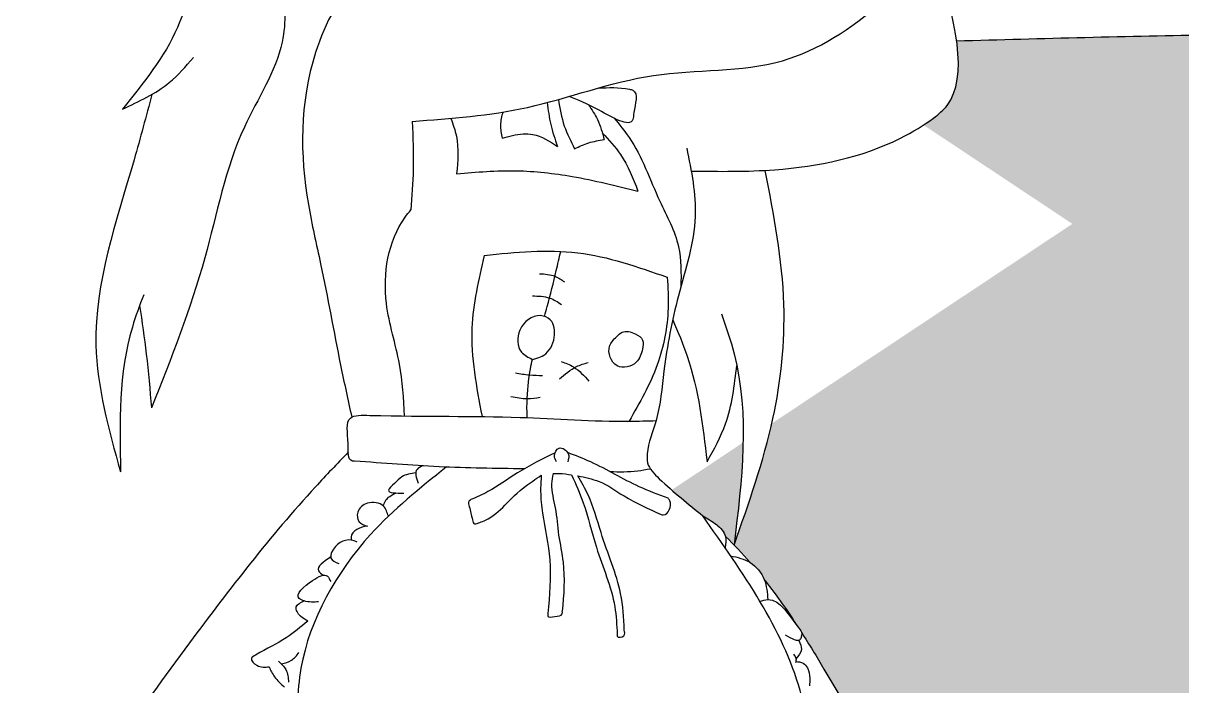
# Model space of a CAD drawing. Header units: inches. Extents: x -573 to 160, y -1 to 711.
# Drawn here: x 8.176 to 9.173, y 3.969 to 4.54 of the extents above; entities that cross this region are included whole.
import ezdxf

# ---------------------------------------------------------------- set-up
doc = ezdxf.new("R2010")
doc.units = ezdxf.units.IN
doc.header["$MEASUREMENT"] = 0
doc.layers.add('HarbyDwg', color=5, linetype='Continuous')

msp = doc.modelspace()

# ---------------------------------------------------------------- hatches: boundary and pattern name
at = {"layer": 'HarbyDwg'}
h = msp.add_hatch(color=256, dxfattribs=at)
h.dxf.hatch_style = 1
edge = h.paths.add_edge_path()
edge.add_spline(control_points=[(9.443235298364991, 4.173905769517205), (9.462116845065944, 4.205303008008315), (9.50159674794646, 4.270952286956501), (9.55730697606385, 4.364017942387278), (9.581010644330243, 4.432995856995603), (9.596534952183314, 4.474570780720384), (9.608635569417467, 4.477298079183029), (9.614414545926232, 4.478381925380418)], knot_values=[13.31380744333342, 13.31380744333342, 13.31380744333342, 13.31380744333342, 24.34076047337746, 36.37034203706214, 45.30688243966387, 47.05450834067479, 48.73836828776935, 48.73836828776935, 48.73836828776935, 48.73836828776962], degree=3, periodic=0)
edge.add_spline(control_points=[(9.614414545926232, 4.478381925380418), (9.613048961159857, 4.496081337954607), (9.611593918547081, 4.513777851025139), (9.610138875934334, 4.531474364095658)], knot_values=[0, 0, 0, 0, 5.324230382476305, 5.324230382476305, 5.324230382476305, 5.324230382476305], degree=3, periodic=0)
edge.add_spline(control_points=[(9.610138875934334, 4.531474364095658), (9.473630307318397, 4.532025594839766), (9.263379898403665, 4.532346102271674), (9.053213732101066, 4.526495048807377), (8.979496756428299, 4.524442758595896)], knot_values=[0, 0, 0, 0, 40.9488654778466, 63.07158021381513, 63.07158021381513, 63.07158021381513, 63.07158021381513], degree=3, periodic=0)
edge.add_spline(control_points=[(8.979496756428299, 4.524442758595995), (8.982784039529415, 4.500271266755746), (8.980362582936047, 4.475543632267602), (8.962241009880652, 4.459537725201542), (8.95406525728911, 4.453869526933119), (8.951008677419773, 4.451888720375564)], knot_values=[20.71822102862626, 20.71822102862626, 20.71822102862626, 20.71822102862626, 27.74021616181431, 29.97553973107148, 31.17680085841984, 31.17680085841984, 31.17680085841984, 31.17680085841984], degree=3, periodic=0)
edge.add_line((8.951008677419773, 4.451888720375564), (9.079205282159075, 4.366689080747188))
edge.add_line((9.079205282159089, 4.366689080747193), (8.820323919429937, 4.194636171421859))
edge.add_spline(control_points=[(8.820323919429919, 4.194636171421863), (8.812244735252628, 4.159010946272446), (8.800011008961954, 4.124544246024499), (8.787826909659069, 4.089825926461756)], knot_values=[20.06593042197264, 20.06593042197264, 20.06593042197264, 20.06593042197264, 31.01385908903196, 31.01385908903196, 31.01385908903196, 31.01385908903196], degree=3, periodic=0)
edge.add_spline(control_points=[(8.787826909659069, 4.089825926461756), (8.792549584750398, 4.084937242417496), (8.797157089189435, 4.079892824181599), (8.801639221124285, 4.074727580914967)], knot_values=[37.92197995497858, 37.92197995497858, 37.92197995497858, 37.92197995497858, 39.96046228373504, 39.96046228373504, 39.96046228373504, 39.96046228373504], degree=3, periodic=0)
edge.add_spline(control_points=[(8.801639221124285, 4.074727580914967), (8.807010524495903, 4.071368479681695), (8.811401128153316, 4.065989629643923), (8.813773794578035, 4.060077972519707)], knot_values=[0, 0, 0, 0, 1.902258917809331, 1.902258917809331, 1.902258917809331, 1.902258917809331], degree=3, periodic=0)
edge.add_spline(control_points=[(8.813773794578035, 4.060077972519679), (8.814087193678782, 4.059681926912731), (8.824552706832273, 4.04640923629276), (8.834188641236162, 4.032611076444184), (8.843070826890576, 4.018939324272054)], knot_values=[41.8503116489258, 41.8503116489258, 41.8503116489258, 41.8503116489258, 42.00095380987052, 46.89263718362842, 46.89263718362842, 46.89263718362842, 46.89263718362842], degree=3, periodic=0)
edge.add_spline(control_points=[(8.843070826890576, 4.018939324272068), (8.844211023394005, 4.017580698617977), (8.845365126121502, 4.016336206381879), (8.84584470796464, 4.01463751372026)], knot_values=[0, 0, 0, 0, 0.5118592603122923, 0.5118592603122923, 0.5118592603122923, 0.5118592603122923], degree=3, periodic=0)
edge.add_spline(control_points=[(8.843476726769618, 4.007687539600568), (8.844117558341347, 4.007843293674014), (8.845901165110101, 4.008981721703947), (8.846398447147246, 4.012676153631887), (8.845844707964782, 4.01463751371972)], knot_values=[4.782857501595058, 4.782857501595058, 4.782857501595058, 4.782857501595058, 5.042467170480712, 5.633474800282927, 5.633474800282927, 5.633474800282927, 5.633474800336535], degree=3, periodic=0)
edge.add_spline(control_points=[(8.845844707965066, 4.01463751371962), (8.85252731887446, 4.004197562969324), (8.877549149088631, 3.962992005362565), (8.909977319810773, 3.904434314768736), (8.957170481495249, 3.824710885256408), (8.999623657480763, 3.786913217484667), (9.027898053784904, 3.761739453375355)], knot_values=[47.40460085147188, 47.40460085147188, 47.40460085147188, 47.40460085147188, 51.1243066621577, 61.87439222759316, 67.51820746229004, 78.77273515783652, 78.77273515783652, 78.77273515783652, 78.77273515783652], degree=3, periodic=0)
edge.add_spline(control_points=[(9.027898053784904, 3.761739453375355), (9.031163380041258, 3.761172933878157), (9.03789201320445, 3.75813089210007), (9.039253064036311, 3.751087038125561), (9.03925602374637, 3.747004202529482)], knot_values=[10.0505681025921, 10.0505681025921, 10.0505681025921, 10.0505681025921, 10.96557041774421, 12.09861075888936, 12.09861075888936, 12.09861075888936, 12.09861075888936], degree=3, periodic=0)
edge.add_spline(control_points=[(9.039080086565756, 3.750231725330636), (9.039753080051307, 3.748140524097366), (9.041483336280814, 3.746761488030089), (9.04362909574821, 3.745635258557328)], knot_values=[0.2679586498613603, 0.2679586498613603, 0.2679586498613603, 0.2679586498616355, 0.960890636020872, 0.960890636020872, 0.960890636020872, 0.960890636020872], degree=3, periodic=0)
edge.add_line((9.04362909574858, 3.745635258557087), (9.096814367822043, 3.728986171236019))
edge.add_line((9.096814367822029, 3.728986171236016), (9.61730545498449, 4.074905262823537))
edge.add_spline(control_points=[(9.617305454984498, 4.074905262823535), (9.617442734522635, 4.078157964595363), (9.61979439261763, 4.134054841988174), (9.621720556475518, 4.189941582848448), (9.622312644943614, 4.242538193760524)], knot_values=[28.9393535755755, 28.9393535755755, 28.9393535755755, 28.9393535755755, 29.91416135244603, 45.69118840181403, 45.69118840181403, 45.69118840181403, 45.69118840181403], degree=3, periodic=0)
edge.add_spline(control_points=[(9.622312644943614, 4.242538193760524), (9.619303996506895, 4.252530429334485), (9.611447148526148, 4.278624364050941), (9.606960182881503, 4.305915126126607), (9.604307299735959, 4.322289313026118)], knot_values=[15.32369730227635, 15.32369730227635, 15.32369730227635, 15.32369730227635, 18.45730077777534, 23.50685550662598, 23.50685550662598, 23.50685550662598, 23.50685550663541], degree=3, periodic=0)
edge.add_spline(control_points=[(9.604307299735959, 4.322289313026218), (9.570266668405859, 4.27777224653903), (9.52716356931837, 4.221403623134975), (9.480727724256448, 4.157408085290967), (9.472041384329495, 4.111858602043739), (9.432926094314476, 4.12043764539861), (9.404263113078239, 4.140456691779917), (9.369238725610424, 4.155268601217699), (9.350346595308062, 4.176889700253994), (9.348069094597529, 4.201467152913494), (9.377567491000955, 4.196109707971232), (9.405025876721774, 4.189668477121046), (9.431356782236785, 4.178806068146287), (9.443235298364991, 4.173905769517205)], knot_values=[0, 0, 0, 0, 16.55530786498611, 20.96274503281647, 24.79110989246005, 27.49573543981433, 30.84322821663155, 35.84933925649915, 38.19153607218623, 39.89515167506262, 41.00052650205772, 45.59540852097309, 49.37197298433463, 49.37197298433463, 49.37197298433463, 49.37197298433463], degree=3, periodic=0)
h = msp.add_hatch(color=256, dxfattribs=at)
h.dxf.hatch_style = 1
edge = h.paths.add_edge_path()
edge.add_spline(control_points=[(8.787826909659069, 4.089825926461756), (8.791405604455415, 4.119501720979855), (8.794999262042731, 4.149101650986125), (8.795598912829414, 4.178203898067522)], knot_values=[11.37204115961367, 11.37204115961367, 11.37204115961367, 11.37204115961367, 20.06593042197265, 20.06593042197265, 20.06593042197265, 20.06593042197265], degree=3, periodic=0)
edge.add_line((8.795598912829414, 4.178203898067522), (8.73408939453734, 4.137324587707808))
edge.add_spline(control_points=[(8.734089394537344, 4.137324587707809), (8.743068780103451, 4.129542866433411), (8.75204076130178, 4.122373208546108), (8.760794260560269, 4.11497794179958)], knot_values=[30.68583812706841, 30.68583812706841, 30.68583812706841, 30.68583812706841, 34.18861363218107, 34.18861363218107, 34.18861363218107, 34.18861363218107], degree=3, periodic=0)
edge.add_spline(control_points=[(8.760794260559985, 4.114977941799808), (8.764794949181303, 4.112727700925916), (8.772471474771928, 4.108409936338731), (8.779455205598518, 4.101246663920321), (8.780444191852874, 4.09724630136752)], knot_values=[104.8557434789323, 104.8557434789323, 104.8557434789323, 104.8557434789323, 106.2563592857452, 107.543246581859, 107.5432465818923, 107.5432465818923, 107.5432465818923], degree=3, periodic=0)
edge.add_spline(control_points=[(8.780444191852817, 4.097246301367719), (8.782934683279317, 4.094817276484051), (8.785396052951606, 4.092342231346123), (8.787826909659069, 4.089825926461756)], knot_values=[36.87273173314507, 36.87273173314507, 36.87273173314507, 36.87273173314507, 37.92197995497858, 37.92197995497858, 37.92197995497858, 37.92197995497858], degree=3, periodic=0)

# ---------------------------------------------------------------- linework, layer by layer
for points in [[(8.94541113705237, 4.710730272326941), (8.895341647476764, 4.723625784453418), (8.808836391802211, 4.693979596630982), (8.739969153427305, 4.63880473594655), (8.648633386058757, 4.593462658189736), (8.54684893185229, 4.588570919917103), (8.46858230720097, 4.577865354317538), (8.427389300112631, 4.514455437009815), (8.421149191395054, 4.383481051161226), (8.431716890632325, 4.332123276378766), (8.448919118458472, 4.24483497659233), (8.458512283605737, 4.200104132651006)], [(8.510603085323632, 4.455054889814335), (8.609762861078602, 4.467053787690887), (8.718329502656909, 4.494565890473396), (8.829428010431522, 4.507312059610243), (8.913555098039135, 4.556918129420509), (8.973690501528873, 4.621427193965204)], [(8.325675954226663, 4.594877284124124), (8.308445693019829, 4.53605826496576), (8.261035447497315, 4.465597543878403)], [(8.400064931199106, 4.57693415502051), (8.398564749527461, 4.52341505895923), (8.366046611165823, 4.450176248742167), (8.331962339481104, 4.337437514218465), (8.286046359821436, 4.208044045835734)], [(8.979496756428327, 4.524442758595896), (9.200658047776765, 4.529840344907257), (9.672366006533887, 4.531207242383417)], [(8.261035447497315, 4.465597543878403), (8.3013712260343, 4.488555760562477), (8.32209947425313, 4.510015116353145)], [(8.670969202364072, 4.483788449348694), (8.697644108464297, 4.482729957537245), (8.70060843765709, 4.4818410335876), (8.701497714210783, 4.462581183794384), (8.70060843765709, 4.456655086435831), (8.671557996764713, 4.464655321875227), (8.645837149721197, 4.476518761729466)], [(8.286450635535155, 4.478309670819485), (8.271019103348332, 4.421957813237654), (8.238179152714034, 4.262380930810096), (8.25934822749583, 4.152962323232927)], [(8.626884177074354, 4.471232923858508), (8.629899590511124, 4.452393298237197), (8.635745205343492, 4.433461621328945)], [(8.636536093545383, 4.473866282058708), (8.641618279318644, 4.451025279258914), (8.650511266897078, 4.43146913928409)], [(8.588612836924208, 4.46303109444014), (8.586641892724325, 4.451925845468736), (8.588044899495182, 4.440473359451076)], [(8.662547890902497, 4.46927435553421), (8.670117464965708, 4.456600346450955), (8.675963079798075, 4.439304727529901)], [(8.510603085323632, 4.455054889814335), (8.51142745172019, 4.413705053807348), (8.509448469074167, 4.378724039665244)], [(8.543963873660951, 4.457477537159278), (8.548648726938106, 4.442284718902059), (8.548851228864956, 4.409916138065611)], [(8.684499633914962, 4.457716792639246), (8.697373735825872, 4.441232482880437), (8.72388187456742, 4.386276315111218), (8.739969153427305, 4.347021924820339), (8.74199352708599, 4.31231656470942)], [(8.588044899495182, 4.440473359451076), (8.606049437587027, 4.444212928193892), (8.614467108142785, 4.443745502127868), (8.635745205343492, 4.433461621328945)], [(8.674338523573292, 4.445219367661167), (8.690107646951256, 4.426332072078381), (8.704965411680073, 4.395009318679939)], [(8.650511266897078, 4.43146913928409), (8.662635107585922, 4.436500037621528), (8.675963079798075, 4.439304727529901)], [(8.548851228864956, 4.409916138065611), (8.600359149195933, 4.412463496640129), (8.648451017030377, 4.407546243851783), (8.704965411680073, 4.395009318679939)], [(8.504097596115637, 4.201058631911906), (8.49959663191161, 4.245781978330811), (8.488401443151085, 4.298153083691972), (8.504522550492888, 4.372457406195835), (8.509448469074167, 4.378724039665244)], [(8.572665040982779, 4.339563722041035), (8.562054635747083, 4.276901072283053), (8.570745176026614, 4.200644314843913)], [(8.620328635955454, 4.323749420515753), (8.633612972341618, 4.321529998585618), (8.641726265543477, 4.316687214797795)], [(8.27929659164918, 4.305499349877763), (8.269546819602548, 4.277762065489142), (8.25934822749583, 4.152962323232927)], [(8.614070837924809, 4.304580572609567), (8.628999241151925, 4.302774319340216), (8.63910203004725, 4.297316576615657)], [(8.27581356709147, 4.296303217536675), (8.281546465030695, 4.254522725604687), (8.286046359821436, 4.208044045835734)], [(8.61417475338727, 4.249874846946796), (8.604690987161158, 4.256194591552713), (8.60333616341462, 4.275153878775299), (8.621174614399772, 4.287567705737246), (8.629529373172696, 4.283956415476055), (8.632916395532229, 4.268834134169424), (8.623884261892934, 4.253486137208014), (8.618013408333647, 4.251003371815642), (8.61417475338727, 4.249874846946796)], [(8.637378321211722, 4.233049831681157), (8.652191899664851, 4.243654969435298), (8.662201090298291, 4.247256700225961)], [(8.638979833160798, 4.248057105614691), (8.649504014479485, 4.243390269205619), (8.662801638775742, 4.231048858263023)], [(8.599512459268405, 4.238171144452167), (8.611585914364875, 4.236531835750256), (8.622908463134374, 4.235953507503638)], [(8.595680317541914, 4.217809231899878), (8.609632707169235, 4.21616057843795), (8.620891585390902, 4.217204448525436)], [(8.607090862530564, 4.155562016372357), (8.533676194471079, 4.157297758133112), (8.46095724551851, 4.162111645724991), (8.459272394903005, 4.162298748127625), (8.455341150814101, 4.177081280023287), (8.457400363334878, 4.199348612299644), (8.474044295289113, 4.201660546038838), (8.603710319951583, 4.199904150330923), (8.69799324171701, 4.196563338658891), (8.720646207750017, 4.197115590901987)], [(8.63478980561491, 4.161602521943934), (8.633150917582109, 4.16684460876094), (8.637084234058031, 4.173397217282172), (8.644950867009877, 4.168646580296382), (8.644623059797832, 4.161602521943934)], [(8.455393248953024, 4.169782241529731), (8.427254608158657, 4.140017833404031), (8.318721925637002, 4.005451800039452), (8.256770581340456, 3.91739391050406), (8.222762710983782, 3.85587843689342), (8.18462020655887, 3.720639150126246), (8.175527904735427, 3.634805394708209), (8.1776530677762, 3.589828929017102)], [(8.633602816557906, 4.169423053624769), (8.60135672659022, 4.152101214435433), (8.575790280517376, 4.135883470616292), (8.561040362236051, 4.129003206516302)], [(8.513653942986773, 4.152020254141945), (8.501720209267043, 4.148681053613373), (8.495292849073374, 4.142915455682314), (8.490183971082539, 4.137149857751297), (8.503368275013608, 4.134678892000423)], [(8.519783085323363, 4.158059696008763), (8.514739758433118, 4.155105551150939), (8.51572858307828, 4.143080188968199)], [(8.68083086784595, 4.15318771871965), (8.704853804803472, 4.153849962899926), (8.715587289187463, 4.155663418995857)], [(8.621741095003452, 4.15001615787024), (8.621203458609566, 4.136032911072661), (8.62280607987021, 4.11741093994705), (8.629028193591305, 4.077119767041211), (8.62741351422549, 4.03090889458862)], [(8.631880322321374, 4.151589508312568), (8.630614241903695, 4.142519887867465), (8.63377944294792, 4.121849583089542), (8.636733630589172, 4.098437300817452), (8.640553109875166, 4.07515676058064), (8.639898831633397, 4.032840687490037)], [(8.485810594125505, 4.123348025500775), (8.487522582116108, 4.12798992241639), (8.496538026666835, 4.134663509423035)], [(8.490090742231482, 4.114648822720824), (8.485810594125505, 4.123348025500775), (8.471992706191836, 4.12587806986275), (8.463719959405532, 4.118200398731474), (8.464797308369848, 4.109962996626848), (8.472188250706248, 4.106133450784355)], [(8.561040362236051, 4.129003206516302), (8.559361358712446, 4.127605119948598), (8.559694568933432, 4.123009021029006), (8.56249340156493, 4.111485471581631), (8.564359289985996, 4.108021746317746), (8.56644862613181, 4.108526275542573)], [(8.472188250706248, 4.106133450784355), (8.462898331981402, 4.103298810816895), (8.457911058698054, 4.09674985781848), (8.458106677226292, 4.094110704480329)], [(8.463289495024023, 4.092449051362649), (8.458106677226292, 4.094110704480329), (8.44144646223152, 4.084066635673352), (8.440578058072711, 4.078641370271782), (8.447308430848475, 4.07386708976675)], [(8.440400316009923, 4.079586351078646), (8.429925988990854, 4.067534818722706), (8.433874637860507, 4.063814988460592)], [(8.784817518833515, 4.080623577435972), (8.801639221124313, 4.074727580914981), (8.813773794578006, 4.060077972519693), (8.81690636259834, 4.042858127993085)], [(8.429923176465659, 4.040855605755397), (8.423849232266074, 4.040711061687389), (8.417455622374726, 4.041666829992295), (8.413292122916241, 4.043746688336896), (8.424711863346895, 4.059221388450524), (8.437732818775553, 4.062902466406911), (8.440363343978712, 4.058432566867353)], [(8.80980495853917, 4.041348061693824), (8.81690636259834, 4.042858127993085), (8.843070826890576, 4.018939324272026), (8.84584470796464, 4.014637513720274), (8.845086458723253, 4.008776280066627), (8.832238029510743, 4.012303182262471)], [(8.420803785583823, 4.024347734156152), (8.4144451842297, 4.028521569883125), (8.410642428133551, 4.036598766184284), (8.417455622374726, 4.041666829992295)], [(8.62741351422549, 4.03090889458862), (8.627406038829585, 4.02857620150418), (8.63334120711526, 4.028387858235973), (8.639747399356176, 4.030553705209471), (8.639898831633397, 4.032840687490037)], [(8.420803785583823, 4.024347734156152), (8.402143199055766, 4.009990316090182), (8.375502738430052, 3.995019340315622), (8.372065314553149, 3.992074229777401), (8.376730405674786, 3.98618400870096), (8.38728840319042, 3.984956893283737)], [(8.687166129949143, 4.012803157068277), (8.687162429258061, 4.011403393655229), (8.692864379994612, 4.01169717695818), (8.69328551863462, 4.01659973613144)], [(8.843476726769618, 4.007687539600568), (8.845797509499173, 3.999839801141235), (8.841139671731904, 3.991769781738114)], [(8.39787573685525, 3.987502387107824), (8.406725838781094, 3.990659240608707), (8.412989554417047, 3.997218288216018)], [(8.83891725873634, 3.99592792219272), (8.841139671731904, 3.991769781738114), (8.840713426138231, 3.988256555999882)], [(8.38728840319042, 3.984956893283737), (8.392076283240735, 3.976244273210767), (8.400494763240099, 3.967365175932841)], [(8.395391584313424, 3.989764811306244), (8.401804437798214, 3.982460372409932), (8.404041431516427, 3.971578283377568)], [(8.84100517942458, 3.989455649109104), (8.847245145819139, 3.988093331874836), (8.851000903139104, 3.984012829359301), (8.853042056287629, 3.974954074872016), (8.85279707054094, 3.968506872848607)]]:
    msp.add_spline(points, degree=3, dxfattribs=at)
for points, knots in [([(8.751053433741655, 4.412234986165714), (8.774959996706949, 4.411895879512969), (8.835938944226323, 4.411030913402584), (8.910174980554595, 4.426521504287805), (8.958120924437603, 4.455898653444123), (8.991595380743016, 4.485465018078898), (8.979496756428327, 4.540083226273012), (8.959423863866911, 4.604714477416891)], [0, 0, 0, 0, 7.190275288471623, 18.34037875299951, 21.91948215597462, 24.15480572523179, 37.65963279674423, 37.65963279674423, 37.65963279674423, 37.65963279674423]), ([(8.747067957535402, 4.43194295695946), (8.751053433741655, 4.412234986165714), (8.759719038503059, 4.369384025149031), (8.738834839961308, 4.305919779940197), (8.727253959520974, 4.247707528153924), (8.723868512864934, 4.200958003251174), (8.712812468717752, 4.176101715513923), (8.712703934224189, 4.157328797072125), (8.73146461465428, 4.138674690271074), (8.748556471178071, 4.125316860464764), (8.760794260560269, 4.11497794179958)], [0, 0, 0, 0, 5.937289755061071, 12.90942504948076, 19.52787425947992, 23.84847748837712, 26.81689152185479, 27.57979509810458, 29.29157444603547, 34.18861363218107, 34.18861363218107, 34.18861363218107, 34.18861363218107]), ([(8.78782690965904, 4.089825926461756), (8.800500289966076, 4.125938441346946), (8.824271551822514, 4.192879889703121), (8.835811330034213, 4.303626048512299), (8.82208347247528, 4.37446304620039), (8.814652410029632, 4.412808006513742)], [20.06593042197264, 20.06593042197264, 20.06593042197264, 20.06593042197264, 31.45349877004884, 41.33530374893898, 52.99715847874313, 52.99715847874313, 52.99715847874313, 52.99715847874313]), ([(8.572665040982779, 4.339563722041035), (8.599731434490716, 4.342263820853873), (8.653685328670301, 4.347646172424987), (8.70483122254644, 4.329660686093007), (8.730319378255311, 4.320697759817079)], [0, 0, 0, 0, 8.052311286897469, 16.05140156361355, 16.05140156361355, 16.05140156361355, 16.05140156361355]), ([(8.624465821537123, 4.286936275936142), (8.62527747608585, 4.289739441766514), (8.628999241151925, 4.302774319340216), (8.633612972341618, 4.321529998585618), (8.637226782936674, 4.337459922418816), (8.638479291947599, 4.342981067653284)], [8.97712586193932, 8.97712586193932, 8.97712586193932, 8.97712586193932, 9.856089336364711, 13.05899377490499, 14.75791554653201, 14.75791554653201, 14.75791554653201, 14.75791554653201]), ([(8.730319378255311, 4.320697759817079), (8.730800972321882, 4.311776084940547), (8.732172224306717, 4.2863732296493), (8.723781542036315, 4.242595114472678), (8.706446456698197, 4.212386890641383), (8.697362734284761, 4.196557541403465)], [16.05140156361355, 16.05140156361355, 16.05140156361355, 16.05140156361355, 18.73041270507442, 23.67940115926966, 29.12762077531029, 29.12762077531029, 29.12762077531029, 29.12762077531029]), ([(8.734967016392753, 4.284048973101775), (8.739420324410398, 4.273631169136991), (8.756020869971517, 4.234796839986203), (8.76092681002684, 4.192577003907601), (8.764516669107488, 4.161683177195201)], [0, 0, 0, 0, 3.389354717320356, 12.63445896524117, 12.63445896524117, 12.63445896524117, 12.63445896524117]), ([(8.777035817834085, 4.289086459942212), (8.780972174190433, 4.277703424805395), (8.802931303066439, 4.214202686320533), (8.794606076982754, 4.146041163565982), (8.78782690965904, 4.089825926461756)], [0, 0, 0, 0, 3.596984798849314, 20.06593042197264, 20.06593042197264, 20.06593042197264, 20.06593042197264]), ([(8.686482596011055, 4.269389865176905), (8.6880307681978, 4.270954925689651), (8.692362938661242, 4.275334353885512), (8.70201560254271, 4.273056766991644), (8.710366360088594, 4.26723361515279), (8.709431557667651, 4.261511662744368), (8.70898661841853, 4.258788176849492)], [5.747571497351821, 5.747571497351821, 5.747571497351821, 5.747571497351821, 6.378279968014129, 7.512450514687692, 8.354415065152498, 9.119165502360515, 9.119165502360515, 9.119165502360515, 9.119165502360515]), ([(8.70898661841853, 4.258788176849492), (8.707819027258703, 4.254584025514262), (8.705095541654126, 4.244777557261799), (8.684295141763366, 4.239784491932198), (8.677177256141002, 4.260012685943124), (8.684028540418646, 4.266916863710989), (8.686482596011055, 4.269389865176905)], [0, 0, 0, 0, 1.258143466918514, 2.934705005031762, 4.740033280219586, 5.747571497351821, 5.747571497351821, 5.747571497351821, 5.747571497351821]), ([(8.764516669107488, 4.161683177195201), (8.770475997515641, 4.172376577736415), (8.784821344696136, 4.198117824534393), (8.788184178531376, 4.227522759268936), (8.790150027619271, 4.244712328233831)], [12.63445896524117, 12.63445896524117, 12.63445896524117, 12.63445896524117, 16.27527129289388, 21.39865406952478, 21.39865406952478, 21.39865406952478, 21.39865406952478]), ([(8.730991859613974, 4.130313728220571), (8.722592550410193, 4.133378885099418), (8.699527751055863, 4.141795914010444), (8.67251094747065, 4.158850723111001), (8.651219290302956, 4.166964006806225), (8.64450850309269, 4.169521183076057)], [23.74790258773742, 23.74790258773742, 23.74790258773742, 23.74790258773742, 26.42588891524375, 31.10174750745815, 33.25379276464596, 33.25379276464596, 33.25379276464596, 33.25379276464596]), ([(8.539918533099192, 4.157015395655321), (8.517254822581785, 4.138895578561332), (8.460803652671311, 4.093762418537253), (8.411113800810975, 4.006314026043739), (8.411308086196707, 3.912422764282809), (8.4383095181558, 3.810844841724347), (8.570889134573159, 3.803545701208904), (8.672222531872345, 3.807505319314799), (8.759389244490857, 3.830837377615694), (8.799996066649848, 3.858089390678003), (8.829690914136913, 3.867983235336425), (8.852204626412695, 3.873367429041039), (8.854048403303361, 3.918468534124273), (8.841007625218888, 4.001644024129178), (8.795331752651387, 4.06617972342454), (8.760794260559985, 4.114977941799779)], [0, 0, 0, 0, 8.72247728958236, 21.72610028426548, 27.96284894112519, 37.17234924838869, 49.31682752727946, 61.91433215321231, 69.02922117055306, 75.86663865946849, 76.31680246877379, 78.48502188801169, 82.05139705319742, 87.61239616979013, 104.8557434789323, 104.8557434789323, 104.8557434789323, 104.8557434789323]), ([(8.631880322321374, 4.151589508312568), (8.6336301432574, 4.151622631861002), (8.639006432283574, 4.151724403285854), (8.644327915219614, 4.150888102848398), (8.647917414959275, 4.15032399313715)], [0, 0, 0, 0, 0.5243657158443966, 1.61110293389002, 1.61110293389002, 1.61110293389002, 1.61110293389002]), ([(8.56644862613181, 4.108526275542573), (8.569677428426084, 4.109662901644043), (8.579478386976414, 4.113113105246583), (8.595303046391459, 4.129176740459854), (8.603098933970964, 4.137421957734304), (8.619225392188818, 4.148316608945947), (8.621741095003452, 4.15001615787024)], [0, 0, 0, 0, 1.028650248751164, 3.122445269790897, 6.074513981640363, 6.620150674637815, 6.620150674637815, 6.620150674637815, 6.620150674637815]), ([(8.647917414959275, 4.15032399313715), (8.651437016739871, 4.142379400445165), (8.660375130324732, 4.122203915747718), (8.669079600878186, 4.083174856364124), (8.685460547779607, 4.046764671581727), (8.68676404618959, 4.020809440013082), (8.687166129949143, 4.012803157068277)], [1.61110293389002, 1.61110293389002, 1.61110293389002, 1.61110293389002, 4.212113506615951, 8.216431997631565, 13.58060232337447, 15.97333664403225, 15.97333664403225, 15.97333664403225, 15.97333664403225]), ([(8.69328551863462, 4.01659973613144), (8.692754340419024, 4.027173189330924), (8.691775364590123, 4.046660349772409), (8.682337899743468, 4.074284256234577), (8.67231172718551, 4.102291062913466), (8.665175575243106, 4.128788725441865), (8.65632333198432, 4.144074511055052), (8.653192750032995, 4.149480305174549)], [0, 0, 0, 0, 3.15862906196406, 5.821438856754185, 8.696374928409561, 12.11177208104555, 13.98049169031235, 13.98049169031235, 13.98049169031235, 13.98049169031235]), ([(8.653192750032995, 4.149480305174549), (8.659467847837684, 4.148235683688284), (8.673959074807678, 4.145361450806021), (8.695773086423126, 4.129305592688411), (8.714242050372897, 4.121037380945026), (8.725148690507504, 4.116154680957891)], [13.98049169031235, 13.98049169031235, 13.98049169031235, 13.98049169031235, 15.87933864287862, 18.36554241417023, 21.95122989559295, 21.95122989559295, 21.95122989559295, 21.95122989559295]), ([(8.725148690507504, 4.116154680957891), (8.72571520270345, 4.115997186736067), (8.730712898785677, 4.114607793425648), (8.735002331970898, 4.125388934754767), (8.731587382527076, 4.129582435971145), (8.730991859613974, 4.130313728220571)], [21.95122989559295, 21.95122989559295, 21.95122989559295, 21.95122989559295, 22.12276611413583, 23.4644998543014, 23.74790258773742, 23.74790258773742, 23.74790258773742, 23.74790258773742]), ([(8.760794260559985, 4.114977941799779), (8.764794949181303, 4.11272770092593), (8.772471474771928, 4.108409936338731), (8.781963047545114, 4.098674348994166), (8.780603028458993, 4.090925581841304), (8.78002019391432, 4.087604856991447)], [104.8557434789323, 104.8557434789323, 104.8557434789323, 104.8557434789323, 106.2563592857452, 107.543246581859, 108.508322868545, 108.508322868545, 108.508322868545, 108.508322868545]), ([(8.813773794578035, 4.060077972519679), (8.81408719367881, 4.059681926912717), (8.824552706832273, 4.04640923629276), (8.834188641236162, 4.032611076444184), (8.843070826890576, 4.018939324272068)], [41.8503116489258, 41.8503116489258, 41.8503116489258, 41.8503116489258, 42.00095380987052, 46.89263718362842, 46.89263718362842, 46.89263718362842, 46.89263718362842]), ([(8.845844707965066, 4.01463751371962), (8.852527318874488, 4.004197562969324), (8.877549149088631, 3.962992005362565), (8.909977319810773, 3.90443431476875), (8.957170481495277, 3.824710885256422), (8.999623657480763, 3.786913217484667), (9.027898053784904, 3.76173945337537)], [47.40460085147188, 47.40460085147188, 47.40460085147188, 47.40460085147188, 51.1243066621577, 61.87439222759316, 67.51820746229004, 78.77273515783652, 78.77273515783652, 78.77273515783652, 78.77273515783652])]:
    msp.add_open_spline(points, degree=3, knots=knots, dxfattribs=at)
for points in [[(8.609587744872508, 4.199673319190055), (8.608729374345055, 4.223505826016222), (8.612012971630103, 4.240774580892278), (8.61417475338727, 4.249874846946824)], [(8.780444191852846, 4.097246301367719), (8.787773216866706, 4.090098160265001), (8.794850044925974, 4.082551479709977), (8.801639221124313, 4.074727580914981)]]:
    msp.add_open_spline(points, degree=3, dxfattribs=at)

doc.saveas('drawing.dxf')
